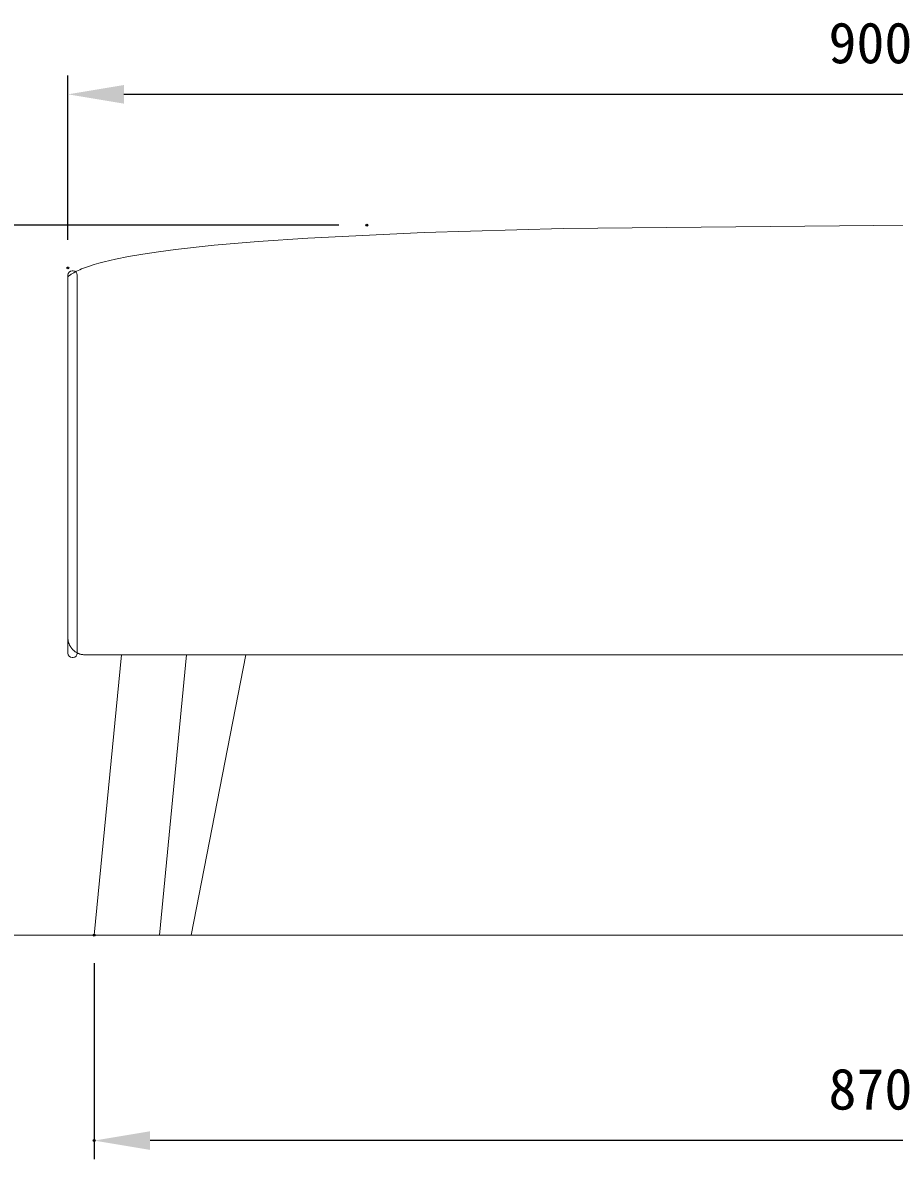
# Model space of a CAD drawing. Units: millimetres, scale not verified. Extents: x -203 to 203, y -143 to 143.
# Drawn here: x -125.4 to -78.8, y -86 to -25.2 of the extents above; entities that cross this region are included whole.
import ezdxf
from ezdxf.enums import TextEntityAlignment as Align

# ---------------------------------------------------------------- set-up
doc = ezdxf.new("R2010")
doc.units = ezdxf.units.MM
doc.header["$LTSCALE"] = 0.5
doc.header["$PDMODE"] = 32
doc.header["$PDSIZE"] = 0.1
doc.layers.add('0-1_DIMENSION_LINES$02_DIMENSI', color=7, linetype='Continuous', lineweight=25)
doc.layers.add('0-3_DIMENSION_LINES$03_LINES', color=7, linetype='Continuous', lineweight=18)
doc.layers.add('0-2_DEFPOINTS', color=7, linetype='Continuous')
doc.styles.add('ＭＳ ゴシック', font='')
doc.styles.get('ＭＳ ゴシック').set_extended_font_data('MS Gothic')

# ---------------------------------------------------------------- blocks, each defined once
blk = doc.blocks.new('D1')
at = {"layer": '0-1_DIMENSION_LINES$02_DIMENSI'}
for p, q in [((203, 225), (160, 225)), ((162, 219), (162, 155)), ((159, 149), (160, 149))]:
    blk.add_line(p, q, dxfattribs=at)
for points in [[(163, 219), (161, 219), (162, 225)], [(161, 155), (163, 155), (162, 149)]]:
    blk.add_solid(points, dxfattribs=at)
at = {"layer": '0-2_DEFPOINTS'}
for p in [(206, 225), (162, 149), (162, 149)]:
    blk.add_point(p, dxfattribs=at)
at = {"layer": '0-1_DIMENSION_LINES$02_DIMENSI', "style": 'ＭＳ ゴシック'}
blk.add_text('380', height=4.399, rotation=90, dxfattribs=at).set_placement((160, 178.429), align=Align.BOTTOM_LEFT)
blk = doc.blocks.new('D2')
at = {"layer": '0-1_DIMENSION_LINES$02_DIMENSI'}
for p, q in [((174, 223.413), (174, 241)), ((180, 239), (348, 239))]:
    blk.add_line(p, q, dxfattribs=at)
blk.add_solid([(180, 240), (180, 238), (174, 239)], dxfattribs=at)
at = {"layer": '0-2_DEFPOINTS'}
blk.add_point((174, 220.413), dxfattribs=at)
at = {"layer": '0-1_DIMENSION_LINES$02_DIMENSI', "style": 'ＭＳ ゴシック'}
blk.add_text('900', height=4.399, dxfattribs=at).set_placement((255.429, 241), align=Align.BOTTOM_LEFT)
blk = doc.blocks.new('D7')
at = {"layer": '0-1_DIMENSION_LINES$02_DIMENSI'}
for p, q in [((176.799, 146), (176.799, 125)), ((345.201, 127), (182.799, 127))]:
    blk.add_line(p, q, dxfattribs=at)
blk.add_solid([(182.799, 128), (182.799, 126), (176.799, 127)], dxfattribs=at)
at = {"layer": '0-2_DEFPOINTS'}
for p in [(176.799, 149), (176.799, 127)]:
    blk.add_point(p, dxfattribs=at)
at = {"layer": '0-1_DIMENSION_LINES$02_DIMENSI', "style": 'ＭＳ ゴシック'}
blk.add_text('870', height=4.399, dxfattribs=at).set_placement((255.429, 129), align=Align.BOTTOM_LEFT)

msp = doc.modelspace()

# ---------------------------------------------------------------- linework, layer by layer
at = {"layer": '0-3_DIMENSION_LINES$03_LINES'}
for p, q in [((-123, -58.9068), (-123, -38.6728)), ((-122.772, -38.4448), (-122.75, -38.4448)), ((-122.75, -38.4448), (-122.728, -38.4448)), ((-122.5, -38.6728), (-122.5, -58.9068)), ((-122.75, -59.1348), (-122.772, -59.1348)), ((-122.728, -59.1348), (-122.75, -59.1348)), ((-148.5, -74), (137, -74))]:
    msp.add_line(p, q, dxfattribs=at)
for points in [[(-110.1593, -36.69), (-103.9306, -36.3881), (-96.4945, -36.1725), (-78, -36)], [(-122.9569, -58.3583), (-122.9659, -58.3282), (-122.9738, -58.2978), (-122.9808, -58.2672), (-122.9866, -58.2363), (-122.9914, -58.2053), (-122.9952, -58.1741), (-122.9979, -58.1428), (-122.9995, -58.1114), (-123, -58.08), (-123, -38.76), (-122.9746, -38.7385), (-122.9479, -38.717), (-122.9201, -38.6957), (-122.8912, -38.6744), (-122.861, -38.6532), (-122.8297, -38.6321), (-122.7971, -38.6111), (-122.7634, -38.5902), (-122.6925, -38.5486), (-122.6169, -38.5073), (-122.5365, -38.4664), (-122.4514, -38.4258), (-122.3616, -38.3855), (-122.2671, -38.3456), (-122.1679, -38.306), (-122.0639, -38.2668), (-121.8419, -38.1893), (-121.601, -38.1131), (-121.3412, -38.0383), (-121.0625, -37.9649), (-120.765, -37.8928), (-120.4487, -37.822), (-119.7593, -37.6846), (-118.9945, -37.5525), (-118.1542, -37.4258), (-117.2385, -37.3045), (-115.1806, -37.0781), (-112.8209, -36.8733), (-110.1593, -36.69)], [(-33.92, -59), (-122.08, -59), (-122.1114, -58.9995), (-122.1428, -58.9979), (-122.1741, -58.9952), (-122.2053, -58.9914), (-122.2363, -58.9866), (-122.2672, -58.9808), (-122.2978, -58.9738), (-122.3282, -58.9659), (-122.3583, -58.9569), (-122.3881, -58.9469), (-122.4175, -58.9359), (-122.4465, -58.9238), (-122.4751, -58.9108), (-122.5033, -58.8969), (-122.5309, -58.8819), (-122.558, -58.8661), (-122.5846, -58.8493), (-122.6105, -58.8316), (-122.6359, -58.8131), (-122.6606, -58.7937), (-122.6846, -58.7734), (-122.7079, -58.7524), (-122.7305, -58.7305), (-122.7524, -58.7079), (-122.7734, -58.6846), (-122.7937, -58.6606), (-122.8131, -58.6359), (-122.8316, -58.6105), (-122.8493, -58.5846), (-122.8661, -58.558), (-122.8819, -58.5309), (-122.8969, -58.5033), (-122.9108, -58.4751), (-122.9238, -58.4465), (-122.9359, -58.4175), (-122.9469, -58.3881), (-122.9569, -58.3583)]]:
    msp.add_lwpolyline(points, dxfattribs=at)
for points in [[(-121.6003, -74), (-120.1396, -59), (-116.6458, -59), (-118.1065, -74)], [(-118.1065, -74), (-116.6458, -59), (-113.481, -59), (-116.4024, -74)]]:
    msp.add_lwpolyline(points, close=True, dxfattribs=at)
for centre, start, end in [((-122.772, -38.6728), 90, 180), ((-122.728, -38.6728), 0, 90), ((-122.772, -58.9068), 180, 270), ((-122.728, -58.9068), 270, 0)]:
    msp.add_arc(centre, 0.228, start, end, dxfattribs=at)

# ---------------------------------------------------------------- block references
at = {"layer": '0-1_DIMENSION_LINES$02_DIMENSI', "xscale": 0.5, "yscale": 0.5}
for name in ['D2', 'D1', 'D7']:
    msp.add_blockref(name, (-210, -148.5), dxfattribs=at)

doc.saveas('drawing.dxf')
